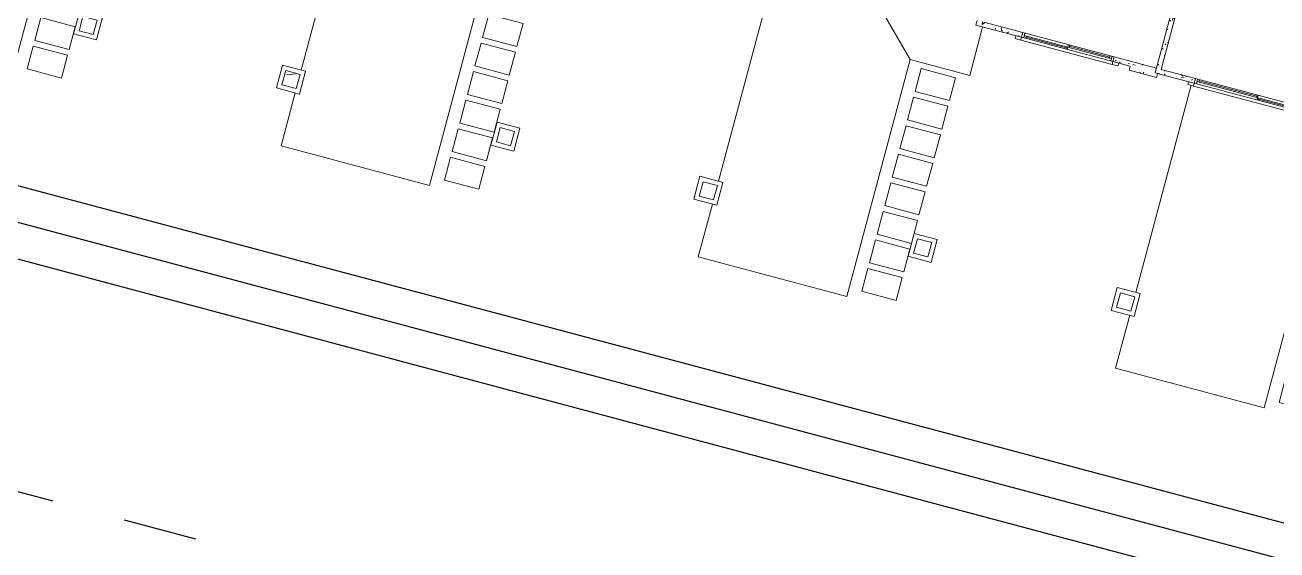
# Model space of a CAD drawing. Header units: metres. Extents: x 689715 to 690980, y 1005284 to 1006835.
# Drawn here: x 690846.95 to 690868.11, y 1005580.09 to 1005588.97 of the extents above; entities that cross this region are included whole.
import ezdxf

# ---------------------------------------------------------------- set-up
doc = ezdxf.new("R2010")
doc.units = ezdxf.units.M
doc.linetypes.add('CENTER', pattern=[2, 1.25, -0.25, 0.25, -0.25])
doc.linetypes.add('PHANTOM', pattern=[2.5, 1.25, -0.25, 0.25, -0.25, 0.25, -0.25])
for name, color, linetype in [('0_HUELLAS CASAS CASTILLA', 1, 'Continuous'), ('0_NUMERO DE LOTE FASE V', 3, 'Continuous'), ('C-CALLE-ACERA', 8, 'Continuous'), ('CALLES-CENTRO', 2, 'CENTER')]:
    doc.layers.add(name, color=color, linetype=linetype)
for name, color, linetype, lineweight in [('Modelos genéricos', 7, 'Continuous', 13), ('Muros', 7, 'Continuous', 13), ('Patrón de corte', 7, 'Continuous', 13), ('Pilares estructurales', 7, 'Continuous', 25), ('Suelos', 7, 'Continuous', 9), ('Ventanas', 7, 'Continuous', 13)]:
    doc.layers.add(name, color=color, linetype=linetype, lineweight=lineweight)
pattern_1 = [(49.99999999999996, (0, -2.328306436538696e-10), (0.4377584771638401, -0.03836033982117172), [0.04599999999999997, -0.5029999999999996]), (354.9999999999999, (0, -2.328306436538696e-10), (-0.0843952140696779, 0.4580987315439033), [0.037, -0.402]), (100.451, (0.03600000008009374, -0.003000000258907676), (0.3526758939897786, 0.4199401312074266), [0.03899999999999999, -0.427]), (46.18399999999996, (0, 0.121999999973923), (0.6506308650644553, -0.1004214988211121), [0.06899999999999998, -0.7539999999999997]), (96.63599999999995, (0.05400000012014061, 0.113999999826774), (0.570191611846052, 0.5938707988951815), [0.058, -0.6409999999999998]), (351.1839999999999, (0, 0.121999999973923), (0.5697220635397624, 0.5936975411065765), [0.05499999999999999, -0.6039999999999999]), (21, (0.06099999987054616, 0.09100000001490116), (0.3642747293136029, -0.245780230253577), [0.04599999999999997, -0.5029999999999996]), (326, (0.06099999987054616, 0.09100000001490116), (0.1482769546615402, 0.4415777901075864), [0.03699999999999999, -0.4019999999999999]), (71.451, (0.09099999989848584, 0.07100000022910535), (0.512048302653334, 0.1963072483374968), [0.03900000000000001, -0.4270000000000002]), (37.49999999999998, (0, -2.328306436538696e-10), (0.007375797972208928, 0.2022933454275577), [0.02, -0.3769999999999999, 0.02, -0.3879999999999999, -0.4039999999999999]), (37.49999999999998, (0, -2.328306436538696e-10), (0.007375797972208928, 0.2022933454275577), [-0.8059999999999998, 0.02, -0.384]), (7.49999999999994, (0, -2.328306436538696e-10), (0.1600503399492728, 0.2399435114399267), [0.02, -0.2129999999999999, 0.02, -0.3679999999999999, -0.154]), (7.49999999999994, (0, -2.328306436538696e-10), (0.1600503399492728, 0.2399435114399267), [-0.6209999999999999, 0.02, -0.134]), (327.5, (-0.136000000173226, -2.328306436538696e-10), (0.325416223879766, -0.01404568388630395), [0.02, -0.132, 0.02, -0.455, -0.6309999999999999]), (327.5, (-0.136000000173226, -2.328306436538696e-10), (0.325416223879766, -0.01404568388630395), [-0.6279999999999999, 0.02, -0.6109999999999999]), (317.4999999999999, (-0.1970000000437722, -2.328306436538696e-10), (0.3554815006055005, 0.06081860510782444), [0.01999999999999999, -0.1779999999999999, 0.01999999999999999, -0.2959999999999999, -0.4479999999999997]), (317.4999999999999, (-0.1970000000437722, -2.328306436538696e-10), (0.3554815006055005, 0.06081860510782444), [-0.5139999999999997, 0.01999999999999999, -0.4279999999999998])]

# ---------------------------------------------------------------- blocks, each defined once
blk = doc.blocks.new('Window-Sliding - VENTANA DE 2_20 X 1_20-1540986-PLANO CLAVE _8 CASAS EN HILERA_ - Dependent 1')
at = {"layer": 'Ventanas', "color": 253}
for p, q in [((1.100365830454672, 0.04), (-1.099634169545327, 0.04)), ((-1.099634169545327, 0.04), (-1.099634169545327, -0.03999999999902364)), ((-1.099634169545327, 0.04000000000097637), (1.100365830454672, 0.04000000000097637)), ((-1.061534169779908, -0.03999999999902364), (-1.061534169779908, 0.04000000000097637)), ((-1.061534169779908, 0.04000000000097637), (-1.061534169779908, -0.03999999999902365)), ((1.062265830467165, 9.714248738745823e-13), (-1.061534169779908, 9.714248738745823e-13)), ((-1.026609169545286, 0.04000000000097637), (-1.026609169545286, 9.714248738745823e-13)), ((-0.02185916954532734, 0.02000000000096879), (-1.026609169545286, 0.02000000000096879)), ((-0.02185916954532734, 0.04000000000097637), (-0.02185916954532734, 9.714248738745823e-13)), ((0.000365830454672653, 9.714248738745823e-13), (0.000365830454672653, 0.04000000000097637)), ((0.000365830454672653, 9.714248738745823e-13), (0.000365830454672653, -0.03999999999902364)), ((0.02259083045467268, -0.03999999999902364), (0.02259083045467268, 9.714248738745823e-13)), ((1.027340830454717, -0.03999999999902364), (1.027340830454717, 9.714248738745823e-13)), ((1.062265830467165, 0.04000000000097637), (1.062265830467165, -0.03999999999902365)), ((1.100365830454672, -0.03999999999902364), (1.100365830454672, 0.04)), ((-1.099634169545327, -0.03999999999902364), (1.100365830454672, -0.03999999999902364)), ((-1.099634169545327, -0.03999999999902364), (1.100365830454672, -0.03999999999902364)), ((-1.09963416929923, -0.03999999999902364), (1.100365830455644, -0.03999999999902364)), ((0.02259083045467268, -0.0199999999990375), (1.027340830454716, -0.0199999999990375))]:
    blk.add_line(p, q, dxfattribs=at)
blk = doc.blocks.new('Window-Sliding - VENTANA DE 1_60 X 1_20-1540950-PLANO CLAVE _8 CASAS EN HILERA_ - Dependent 1')
at = {"layer": 'Ventanas', "color": 253}
for p, q in [((-0.799634169545327, -0.04), (-0.799634169545327, 0.03999999999902364)), ((-0.799634169545327, 0.03999999999902364), (0.8003658304546724, 0.03999999999902364)), ((-0.7996341695453272, 0.03999999999902364), (0.8003658304546725, 0.03999999999902364)), ((-0.7996341692992297, 0.03999999999902364), (0.800365830455645, 0.03999999999902364)), ((-0.7615341697799087, 0.03999999999902364), (-0.7615341697799087, -0.04000000000097637)), ((-0.7615341697799087, -0.04000000000097637), (-0.7615341697799087, 0.03999999999902365)), ((0.000365830454672653, -9.714248738745823e-13), (0.000365830454672653, 0.03999999999902364)), ((0.02259083045467268, 0.03999999999902364), (0.02259083045467268, -9.714248738745823e-13)), ((0.02259083045467268, 0.0199999999990375), (0.7273408304547152, 0.0199999999990375)), ((0.7273408304547152, 0.03999999999902364), (0.7273408304547152, -9.714248738745823e-13)), ((0.7622658304671647, -0.04000000000097637), (0.7622658304671647, 0.03999999999902365)), ((0.8003658304546724, 0.03999999999902364), (0.8003658304546724, -0.04)), ((0.8003658304546724, -0.04), (-0.799634169545327, -0.04)), ((-0.7996341695453272, -0.04000000000097637), (0.8003658304546725, -0.04000000000097637)), ((0.7622658304671647, -9.714248738745823e-13), (-0.761534169779909, -9.714248738745823e-13)), ((-0.7266091695452884, -0.04000000000097637), (-0.7266091695452884, -9.714248738745823e-13)), ((-0.02185916954532734, -0.02000000000096879), (-0.7266091695452884, -0.02000000000096879)), ((-0.02185916954532734, -0.04000000000097637), (-0.02185916954532734, -9.714248738745823e-13)), ((0.000365830454672653, -9.714248738745823e-13), (0.000365830454672653, -0.04000000000097637))]:
    blk.add_line(p, q, dxfattribs=at)
blk = doc.blocks.new('M_MOLDURA SENCILLA PARA VENTANAS - 2_20x1_20-1429797-PLANO CLAVE _8 CASAS EN HILERA_ - Dependent 1')
at = {"layer": 'Modelos genéricos', "color": 9, "lineweight": 9}
for p, q in [((-0.975000000000008, 0.08999999999999686), (-1.075000000000009, 0.08999999999999686)), ((-1.075000000000009, 0.08999999999999686), (-1.075000000000009, 0.04000000000000823)), ((-1.075000000000009, 0.04000000000000823), (-0.975000000000008, 0.04000000000000823)), ((-0.975000000000008, 0.04000000000000823), (-0.975000000000008, 0.08999999999999686)), ((1.324999999999992, 0.08999999999999686), (1.224999999999992, 0.08999999999999686)), ((1.224999999999992, 0.08999999999999686), (1.224999999999992, 0.04000000000000823)), ((1.224999999999992, 0.04000000000000823), (1.324999999999992, 0.04000000000000823)), ((1.324999999999992, 0.04000000000000823), (1.324999999999992, 0.08999999999999686))]:
    blk.add_line(p, q, dxfattribs=at)
at = {"layer": 'Modelos genéricos', "color": 253}
blk.add_line((-0.9750000000000082, 0.09000000000000001), (1.224999999999992, 0.09000000000000001), dxfattribs=at)
blk = doc.blocks.new('M_MOLDURA SENCILLA PARA VENTANAS - 1_20x1_60-V5-PLANO CLAVE _8 CASAS EN HILERA_ - Dependent 1')
at = {"layer": 'Modelos genéricos', "color": 9, "lineweight": 9}
for p, q in [((-0.675000000000009, 0.08999999999999686), (-0.7750000000000079, 0.08999999999999686)), ((-0.7750000000000079, 0.08999999999999686), (-0.7750000000000079, 0.04000000000000823)), ((-0.7750000000000079, 0.04000000000000823), (-0.675000000000009, 0.04000000000000823)), ((-0.675000000000009, 0.04000000000000823), (-0.675000000000009, 0.08999999999999686)), ((1.024999999999992, 0.08999999999999686), (0.9249999999999912, 0.08999999999999686)), ((0.9249999999999912, 0.08999999999999686), (0.9249999999999912, 0.04000000000000823)), ((0.9249999999999912, 0.04000000000000823), (1.024999999999992, 0.04000000000000823)), ((1.024999999999992, 0.04000000000000823), (1.024999999999992, 0.08999999999999686))]:
    blk.add_line(p, q, dxfattribs=at)
at = {"layer": 'Modelos genéricos', "color": 253}
blk.add_line((-0.675000000000008, 0.09000000000000001), (0.924999999999992, 0.09000000000000001), dxfattribs=at)
blk = doc.blocks.new('M_Concrete-Rectangular-Column - _25x_25-V7-PLANO CLAVE _8 CASAS EN HILERA_ - Dependent 1')
at = {"layer": 'Pilares estructurales', "lineweight": 13}
h = blk.add_hatch(dxfattribs=at)
h.set_pattern_fill('CONCRETE', color=256, style=0, pattern_type=2)
h.set_pattern_definition([(49.99999999999999, (-7.957000000000001, -75.643), (1.457020047383542, -0.1273482686276515), [0.152, -1.676]), (355, (-7.957000000000001, -75.643), (-0.2818653023739907, 1.528382135238966), [0.122, -1.341]), (100.451, (-7.835, -75.653), (1.17546538358712, 1.400456044289996), [0.13, -1.425]), (46.184, (-7.957000000000001, -75.236), (2.169039294737322, -0.336383022587974), [0.229, -2.515]), (96.636, (-7.776, -75.264), (1.898944685138781, 1.97970782763093), [0.194, -2.137]), (351.184, (-7.957000000000001, -75.236), (1.898795237190718, 1.979372286160904), [0.183, -2.012]), (21, (-7.754, -75.33800000000001), (1.212598781386422, -0.8177586412751406), [0.152, -1.676]), (326, (-7.754, -75.33800000000001), (0.4944494143613917, 1.473404145724342), [0.122, -1.341]), (71.45100000000001, (-7.653, -75.406), (1.707039752549385, 0.6549895290889265), [0.13, -1.425]), (37.50000000000001, (-7.957000000000001, -75.643), (0.02416182372297015, 0.6765066195347833), [0.067, -1.258, 0.067, -1.294, -1.346]), (37.50000000000001, (-7.957000000000001, -75.643), (0.02416182372297015, 0.6765066195347833), [-2.686, 0.067, -1.279]), (7.499999999999999, (-7.957000000000001, -75.643), (0.5349359976128323, 0.8016816565557453), [0.067, -0.7090000000000001, 0.067, -1.227, -0.513]), (7.499999999999999, (-7.957000000000001, -75.643), (0.5349359976128323, 0.8016816565557453), [-2.071, 0.067, -0.446]), (327.5, (-8.41, -75.643), (1.084235554558972, -0.04571938571545769), [0.067, -0.441, 0.067, -1.518, -2.103]), (327.5, (-8.41, -75.643), (1.084235554558972, -0.04571938571545769), [-2.093, 0.067, -2.036]), (317.5, (-8.613, -75.643), (1.185122407334744, 0.2039163545013021), [0.067, -0.593, 0.067, -0.986, -1.494]), (317.5, (-8.613, -75.643), (1.185122407334744, 0.2039163545013021), [-1.713, 0.067, -1.426])])
h.paths.add_polyline_path([(0.1250000000000062, -0.1249999999999326), (0.1250000000000062, 0.1250000000000625), (-0.1249999999999932, 0.1250000000000625), (-0.1249999999999932, -0.1249999999998936)], flags=0)
blk = doc.blocks.new('MOLDURA COLUMNA - 0_40x_40-1533038-PLANO CLAVE _8 CASAS EN HILERA_ - Dependent 1')
at = {"layer": 'Modelos genéricos', "color": 253}
for p, q in [((0.2000000000000064, 0.1999999999999915), (-0.1999999999999938, 0.1999999999999915)), ((-0.1999999999999937, 0.1999999999999915), (-0.1999999999999937, -0.2000000000000085)), ((-0.1249999999999938, -0.1250000000000084), (-0.1249999999999937, 0.1249999999999915)), ((-0.1249999999999937, 0.1249999999999915), (0.1250000000000063, 0.1249999999999915)), ((0.1250000000000063, 0.1249999999999915), (0.1250000000000063, -0.1250000000000084)), ((0.2000000000000064, -0.2000000000000085), (0.2000000000000064, 0.1999999999999915)), ((-0.1999999999999937, -0.2000000000000085), (0.2000000000000065, -0.2000000000000085)), ((0.1250000000000063, -0.1250000000000084), (-0.1249999999999938, -0.1250000000000084))]:
    blk.add_line(p, q, dxfattribs=at)
blk = doc.blocks.new('012-AR_CASTILLA_MODELO B_rvt-1-PLANO CLAVE _8 CASAS EN HILERA_ - Dependent 1')
at = {"layer": 'Patrón de corte'}
h = blk.add_hatch(dxfattribs=at)
h.set_pattern_fill('HORMIGÓN', color=254, scale=0.9999999999999999, style=0, pattern_type=2)
h.set_pattern_definition(pattern_1)
h.paths.add_polyline_path([(14.82183760148473, 79.59754749690183), (14.82183760136832, 87.69771324028261), (14.74183760152664, 87.69771324051544), (14.74183760152664, 79.59754749643616)], flags=0)
h = blk.add_hatch(dxfattribs=at)
h.set_pattern_fill('HORMIGÓN', color=254, scale=0.9999999999999999, style=0, pattern_type=2)
h.set_pattern_definition(pattern_1)
h.paths.add_polyline_path([(14.30183760158252, 79.51754749682732), (14.30183760169894, 79.59754749643616), (14.00183760165237, 79.59754749643616), (14.00183760159416, 79.51754749636166)], flags=0)
h.paths.add_polyline_path([(11.60178603231907, 79.51754749636166), (12.40183760155924, 79.51754749636166), (12.40183760150103, 79.59754749690183), (11.60178603220265, 79.59754749643616)], flags=0)
h.paths.add_polyline_path([(10.6217860323377, 79.51754749659449), (10.62178603222128, 79.59754749643616), (10.32178603223292, 79.59754749643616), (10.32178603217471, 79.51754749706015)], flags=0)
h.paths.add_polyline_path([(7.521837601496372, 79.51754749682732), (8.121786032337695, 79.51754749636166), (8.12178603245411, 79.59754749643616), (7.521837601438165, 79.59754749643616)], flags=0)
h = blk.add_hatch(dxfattribs=at)
h.set_pattern_fill('HORMIGÓN', color=254, scale=0.9999999999999999, style=0, pattern_type=2)
h.set_pattern_definition(pattern_1)
h.paths.add_polyline_path([(14.3018376014661, 79.44754749699496), (14.82183760160115, 79.4475474965293), (14.82183760148473, 79.59754749690183), (14.30183760169894, 79.59754749643616), (14.30183760158252, 79.51754749682732)], flags=0)
at = {"layer": 'Muros', "color": 253}
for p, q in [((14.82183760148473, 79.59754749690183), (14.82183760136832, 87.69771324028261)), ((14.74183760164306, 82.94771324028261), (14.74183760152664, 79.51754749636166)), ((8.12178603245411, 79.59754749643616), (7.521837601438165, 79.59754749643616)), ((11.60178603220265, 79.59754749643616), (11.60178603231907, 79.51754749636166)), ((12.40183760150103, 79.59754749690183), (11.72183760162443, 79.59754749643616)), ((14.30183760169894, 79.59754749643616), (14.00183760165237, 79.59754749643616)), ((14.74183760152664, 79.59754749643616), (14.30183760169894, 79.59754749643616)), ((7.521837601496372, 79.51754749682732), (8.121786032337695, 79.51754749636166)), ((11.60178603231907, 79.51754749636166), (12.40183760155924, 79.51754749636166)), ((14.00183760159416, 79.51754749636166), (14.30183760158252, 79.51754749682732)), ((14.30183760158252, 79.51754749682732), (14.3018376014661, 79.44754749699496)), ((14.3018376014661, 79.44754749699496), (14.7831324248109, 79.4475474965293)), ((14.74183760152664, 79.51754749636166), (14.82183760160115, 79.51754749636166)), ((14.78313242469449, 79.44754749676213), (14.78313242492732, 79.51755758491345))]:
    blk.add_line(p, q, dxfattribs=at)
at = {"layer": 'Suelos', "color": 9}
for p, q in [((8.081786032300442, 79.46754749701358), (8.08178603235865, 79.4475474965293)), ((8.08178603235865, 79.4475474965293), (8.081786032475065, 75.84254749678075)), ((9.901786032365635, 79.44754749699496), (10.68178603233537, 78.66754749673419)), ((11.72183974494692, 79.4475474965293), (11.7218397265533, 79.51754749659449)), ((11.7218399476842, 78.66754749650136), (11.72183974494692, 79.4475474965293)), ((10.68178603233537, 78.66754749673419), (11.7218399476842, 78.66754749650136)), ((10.68178603227716, 74.51754749729298), (10.68178603233537, 78.66754749673419)), ((11.50178603245877, 78.56754749664105), (10.9017860321328, 78.56754749664105)), ((10.9017860321328, 78.56754749664105), (10.9017860321328, 78.16754749673419)), ((11.50178603234235, 78.16754749673419), (11.50178603245877, 78.56754749664105)), ((10.9017860321328, 78.16754749673419), (11.50178603234235, 78.16754749673419)), ((11.50178603216773, 78.06754749733955), (10.90178603224922, 78.06754749664105)), ((10.90178603224922, 78.06754749664105), (10.90178603248205, 77.66754749673419)), ((11.50178603210952, 77.66754749673419), (11.50178603216773, 78.06754749733955)), ((10.90178603248205, 77.66754749673419), (11.50178603210952, 77.66754749673419)), ((11.50178603245877, 77.56754749664105), (10.9017860321328, 77.56754749664105)), ((10.9017860321328, 77.56754749664105), (10.90178603236564, 77.16754749673419)), ((11.50178603234235, 77.16754749673419), (11.50178603245877, 77.56754749664105)), ((10.90178603236564, 77.16754749673419), (11.50178603234235, 77.16754749673419)), ((11.50178603245877, 77.06754749664105), (10.90178603236564, 77.06754749664105)), ((10.90178603236564, 77.06754749664105), (10.90178603236564, 76.66754749696702)), ((11.50178603234235, 76.66754749673419), (11.50178603245877, 77.06754749664105)), ((10.90178603236564, 76.66754749696702), (11.50178603234235, 76.66754749673419)), ((11.50178603245877, 76.56754749664105), (10.90178603236564, 76.56754749664105)), ((10.90178603236564, 76.56754749664105), (10.90178603224922, 76.16754749696702)), ((11.50178603222594, 76.16754749673419), (11.50178603245877, 76.56754749664105)), ((10.90178603224922, 76.16754749696702), (11.50178603222594, 76.16754749673419)), ((11.50178603245877, 76.06754749664105), (10.90178603224922, 76.06754749664105)), ((10.90178603224922, 76.06754749664105), (10.90178603236564, 75.66754749673419)), ((11.50178603234235, 75.66754749673419), (11.50178603245877, 76.06754749664105)), ((10.90178603236564, 75.66754749673419), (11.50178603234235, 75.66754749673419)), ((11.50178603245877, 75.56754749664105), (10.90178603236564, 75.56754749687389)), ((10.90178603236564, 75.56754749687389), (10.9017860321328, 75.16754749696702)), ((11.50178603228414, 75.16754749719985), (11.50178603245877, 75.56754749664105)), ((8.08178603235865, 75.44254749664105), (8.081786032416858, 74.51754749682732)), ((10.9017860321328, 75.16754749696702), (11.50178603228414, 75.16754749719985)), ((11.50178603257518, 75.06754749664105), (10.90178603236564, 75.06754749664105)), ((10.90178603236564, 75.06754749664105), (10.9017860320746, 74.66754749673419)), ((11.50178603234235, 74.66754749719985), (11.50178603257518, 75.06754749664105)), ((8.081786032184027, 74.51754749682732), (10.68178603227716, 74.51754749729298)), ((10.9017860320746, 74.66754749673419), (11.50178603234235, 74.66754749719985))]:
    blk.add_line(p, q, dxfattribs=at)
at = {"color": 254, "lineweight": 13, "rotation": 179.9999999999999}
for name, p in [('Window-Sliding - VENTANA DE 2_20 X 1_20-1540986-PLANO CLAVE _8 CASAS EN HILERA_ - Dependent 1', (9.222151862748433, 79.55754749733023)), ('Window-Sliding - VENTANA DE 1_60 X 1_20-1540950-PLANO CLAVE _8 CASAS EN HILERA_ - Dependent 1', (13.20220343192341, 79.55754749686457)), ('M_MOLDURA SENCILLA PARA VENTANAS - 2_20x1_20-1429797-PLANO CLAVE _8 CASAS EN HILERA_ - Dependent 1', (9.346786032314412, 79.55754749733023)), ('M_MOLDURA SENCILLA PARA VENTANAS - 1_20x1_60-V5-PLANO CLAVE _8 CASAS EN HILERA_ - Dependent 1', (13.3268376016058, 79.55754749663174))]:
    blk.add_blockref(name, p, dxfattribs=at)
at = {"color": 254, "lineweight": 13}
for name, p in [('MOLDURA COLUMNA - 0_40x_40-1533038-PLANO CLAVE _8 CASAS EN HILERA_ - Dependent 1', (7.956786032300442, 75.64254749636166)), ('M_Concrete-Rectangular-Column - _25x_25-V7-PLANO CLAVE _8 CASAS EN HILERA_ - Dependent 1', (7.956786032300442, 75.64254749636166)), ('MOLDURA COLUMNA - 0_40x_40-1533038-PLANO CLAVE _8 CASAS EN HILERA_ - Dependent 1', (11.70678603230044, 75.64254749729298))]:
    blk.add_blockref(name, p, dxfattribs=at)
blk = doc.blocks.new('A TRANSFORMADA A B')
at = {"layer": 'Suelos', "color": 9}
for p, q in [((290.4939854068216, -64.38005156151485), (290.0939854071476, -64.38005156157305)), ((290.0939854071476, -64.38005156157305), (290.0939854064491, -64.98005156154977)), ((290.4939854068216, -64.98005156149156), (290.4939854068216, -64.38005156151485)), ((290.9939854068216, -64.38005156157305), (290.5939854069147, -64.38005156151485)), ((290.5939854069147, -64.38005156151485), (290.5939854069147, -64.98005156160798)), ((290.9939854068216, -64.98005156184081), (290.9939854068216, -64.38005156157305)), ((290.0939854064491, -64.98005156154977), (290.4939854068216, -64.98005156149156)), ((290.5939854069147, -64.98005156160798), (290.9939854068216, -64.98005156184081)), ((291.1439854067285, -65.20005156158004), (286.9939854068216, -65.20005156181287))]:
    blk.add_line(p, q, dxfattribs=at)
at = {"color": 254, "lineweight": 13, "rotation": 90}
blk.add_blockref('MOLDURA COLUMNA - 0_40x_40-1533038-PLANO CLAVE _8 CASAS EN HILERA_ - Dependent 1', (290.0189854067285, -64.17505156161496), dxfattribs=at)
blk = doc.blocks.new('CASTILLA 7 NUEVA')
at = {"rotation": 269.9999998879757}
blk.add_blockref('A TRANSFORMADA A B', (330.5665340038831, 260.2961971417535), dxfattribs=at)
at = {"layer": '0_HUELLAS CASAS CASTILLA', "color": 8, "lineweight": 5}
for p in [(261.9846956953988, -105.3653356283903), (269.284695695038, -105.3653356430586), (276.5846956959576, -105.3653356572613)]:
    blk.add_blockref('012-AR_CASTILLA_MODELO B_rvt-1-PLANO CLAVE _8 CASAS EN HILERA_ - Dependent 1', p, dxfattribs=at)

msp = doc.modelspace()

# ---------------------------------------------------------------- linework, layer by layer
at = {"layer": 'C-CALLE-ACERA', "linetype": 'Continuous', "ltscale": 5}
for p, q in [((690786.292849418, 1005602.397389795), (690887.1472039968, 1005575.498107771)), ((690786.1382261356, 1005601.817655683), (690886.9925872671, 1005574.918371908)), ((690785.9836028527, 1005601.237921571), (690886.837970538, 1005574.338636048))]:
    msp.add_line(p, q, dxfattribs=at)
at = {"layer": 'CALLES-CENTRO', "linetype": 'CENTER', "ltscale": 5, "flags": 128}
msp.add_lwpolyline([(690648.138760488, 1005634.070252177), (690773.8927515845, 1005600.529885113), (690894.6012490467, 1005568.335222523)], dxfattribs=at)

# ---------------------------------------------------------------- block references
at = {"layer": '0_NUMERO DE LOTE FASE V', "linetype": 'PHANTOM', "rotation": 345.0660436350147}
msp.add_blockref('CASTILLA 7 NUEVA', (690598.286133139, 1005686.330502436), dxfattribs=at)

doc.saveas('drawing.dxf')
